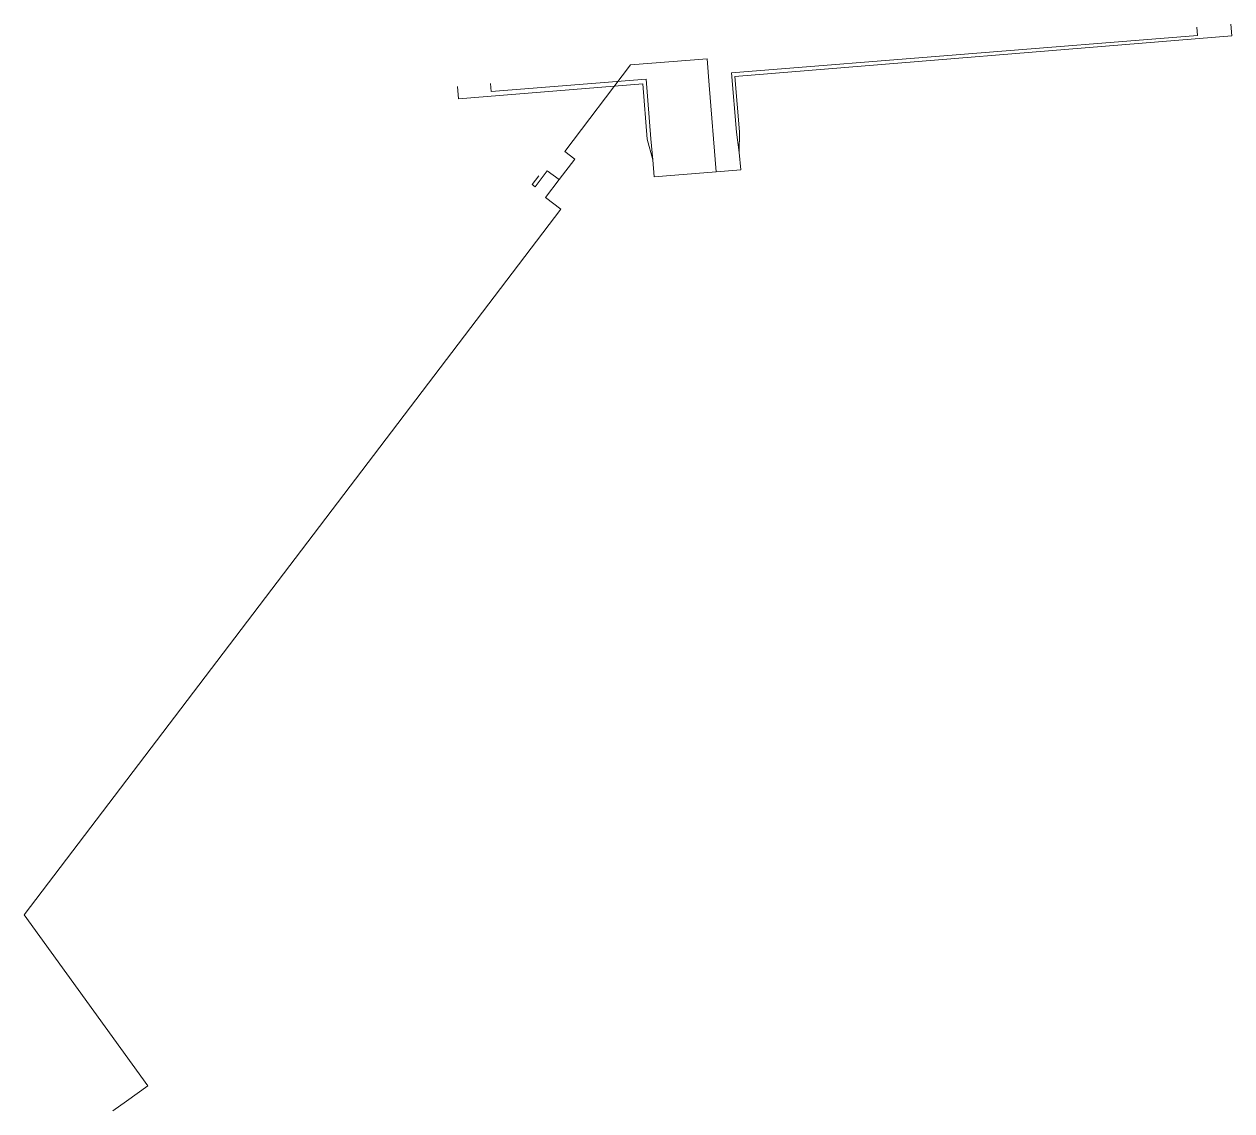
# Model space of a CAD drawing. Header units: metres. Extents: x 435134 to 435284, y 4588075 to 4588210.
import ezdxf

# ---------------------------------------------------------------- set-up
doc = ezdxf.new("R2010")
doc.units = ezdxf.units.M
doc.header["$MEASUREMENT"] = 0
doc.layers.add('01_I_Ascensor_l', color=251, linetype='Continuous', lineweight=0, true_color=0x646464)
doc.layers.add('01_I_Horitzontal_l', color=251, linetype='Continuous', lineweight=0, true_color=0x646464)

msp = doc.modelspace()

# ---------------------------------------------------------------- linework, layer by layer
at = {"layer": '01_I_Ascensor_l'}
for p, q in [((435197.373458, 4588189.824411), (435197.731667, 4588189.57476, -20)), ((435146.906483, 4588075.8672, -20), (435145.203471, 4588074.655211))]:
    msp.add_line(p, q, dxfattribs=at)
at = {"layer": '01_I_Ascensor_l', "extrusion": (-0.9402094593360558, 0.3401604181525726, 0.0172355010739105), "elevation": 1151520.672099, "flags": 128}
msp.add_lwpolyline([(-4462574.067165, -19939.997713), (-4462571.792845, -19869.987314), (-4462574.23196, -19919.994742)], dxfattribs=at)
at = {"layer": '01_I_Ascensor_l', "extrusion": (0.8099603863648875, 0.5861805603465403, 0.0188818217197976), "elevation": 3042013.905906, "flags": 128}
msp.add_lwpolyline([(3461761.104139, -57519.018587), (3461758.635995, -57469.009671), (3461760.88033, -57539.022153)], dxfattribs=at)
at = {"layer": '01_I_Horitzontal_l'}
for p, q in [((435219.386123, 4588202.191792, -20), (435220.25378, 4588191.403581, -20)), ((435198.196659, 4588190.910899), (435197.373458, 4588189.824411))]:
    msp.add_line(p, q, dxfattribs=at)
at = {"layer": '01_I_Horitzontal_l', "flags": 128}
for points, elevation in [([(435222.776257, 4588196.366072), (435222.184575, 4588203.738143), (435280.127909, 4588208.388672), (435280.044701, 4588209.425402)], -90), ([(435223.156518, 4588196.403746), (435222.596492, 4588203.285803), (435284.420975, 4588208.316756), (435284.301711, 4588209.782371)], -70), ([(435200.728435, 4588190.448973), (435202.666958, 4588192.995462), (435201.420463, 4588193.954973), (435209.609557, 4588204.710928), (435219.121987, 4588205.475979), (435219.386123, 4588202.191792)], -20), ([(435211.692072, 4588195.479874), (435211.140366, 4588202.353868), (435188.204626, 4588200.513047), (435188.081504, 4588202.047087)], -70), ([(435212.129268, 4588195.520007), (435211.533642, 4588202.941226), (435192.268616, 4588201.395016), (435192.268616, 4588201.395016), (435192.268616, 4588201.395016), (435192.188513, 4588202.393056)], -90), ([(435220.25378, 4588191.403581), (435212.546458, 4588190.783886), (435212.374159, 4588192.926814)], -20), ([(435220.25378, 4588191.403581), (435223.31151, 4588191.649503), (435223.137194, 4588193.816897)], -20), ([(435200.728435, 4588190.448973), (435199.240783, 4588191.557348), (435197.731667, 4588189.57476)], -20), ([(435146.906483, 4588075.8672), (435149.541922, 4588077.773023), (435134.157955, 4588099.046505), (435200.948139, 4588186.775552), (435199.03858, 4588188.229344), (435200.728435, 4588190.448973)], -20)]:
    msp.add_lwpolyline(points, dxfattribs=dict(at, elevation=elevation))

doc.saveas('drawing.dxf')
